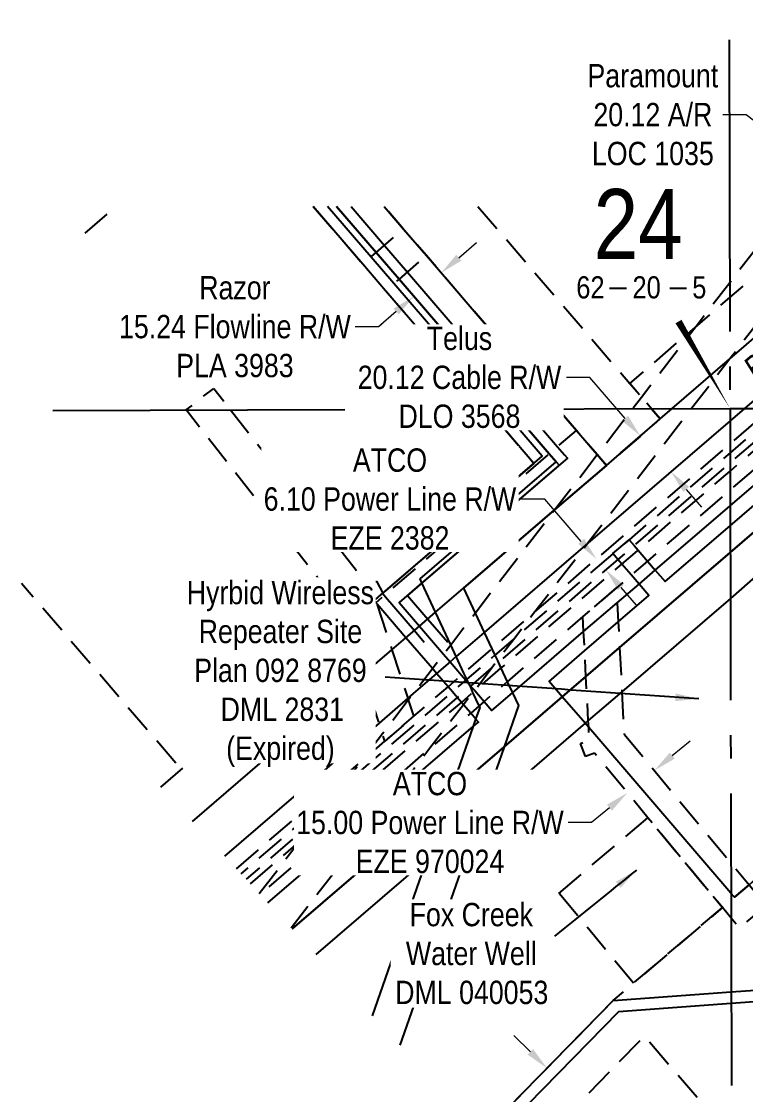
# Model space of a CAD drawing. Extents: x 507923 to 518388, y 6020717 to 6030806.
# Drawn here: x 508538.5 to 508848.6, y 6025256.8 to 6025716.5 of the extents above; entities that cross this region are included whole.
import ezdxf
from ezdxf.enums import TextEntityAlignment as Align

# ---------------------------------------------------------------- set-up
doc = ezdxf.new("R2010")
doc.units = 0
doc.header["$LTSCALE"] = 5
doc.header["$PDSIZE"] = 0.5
for name, pattern in [('foc-ACCESSROAD', [3.75, 2.5, -1.25]), ('foc-FLOWLINE', [3.75, 2.5, -1.25]), ('foc-QUARTERLINE', [33, 25, -3, 2, -3])]:
    doc.linetypes.add(name, pattern=pattern)
doc.layers.get('Defpoints').update_dxf_attribs({"color": 9})
for name, color, linetype in [('10', 1, 'Continuous'), ('9', 3, 'Continuous'), ('AS-TELUS', 224, 'foc-TEL'), ('F-AR', 190, 'foc-ACCESSROAD'), ('F-EZE', 190, 'foc-FLOWLINE'), ('F-RW', 190, 'Continuous'), ('F-WS', 190, 'foc-ACCESSROAD'), ('L-QSEC', 8, 'foc-QUARTERLINE'), ('L-SECLBL', 7, 'Continuous')]:
    doc.layers.add(name, color=color, linetype=linetype)
for name, color, linetype, lineweight in [('F-AR-T', 190, 'Continuous', 9), ('F-EZE-T', 190, 'Continuous', 9), ('F-RW-T', 190, 'Continuous', 9), ('F-WS-T', 190, 'Continuous', 9)]:
    doc.layers.add(name, color=color, linetype=linetype, lineweight=lineweight)
doc.styles.add('80CG', font='ARIALN.TTF', dxfattribs={"height": 10})
doc.styles.add('80L', font='ARIALN.TTF', dxfattribs={"height": 10})
doc.styles.add('foc-LtypeFont', font='ARIALN.TTF', dxfattribs={"height": 7.35})
doc.styles.add('SIMPLEX', font='ARIALN.TTF')
doc.linetypes.add('foc-TEL', pattern='A,2,-1,["T",foc-LtypeFont,S=0.2,R=0,X=-0.425,Y=-0.75],-1.24,8', length=12.24)
doc.dimstyles.new('Compass 5 000', dxfattribs={"dimscale": 5, "dimtxt": 9, "dimasz": 2, "dimexe": 0.2, "dimexo": 0.0625, "dimgap": 0.5, "dimtad": 0, "dimtih": 1, "dimtoh": 1, "dimzin": 0, "dimdsep": 46, "dimtxsty": '80CG', "dimcen": 0.1, "dimse1": 1, "dimse2": 1, "dimclrd": 256, "dimclrt": 256, "dimaunit": 1, "dimadec": 4, "dimazin": 0, "dimtfac": 0.06, "dimtofl": 0, "dimtmove": 0, "dimatfit": 1, "dimfxl": 0.2, "dimtolj": 1, "dimtzin": 0, "dimlwd": -1, "dimarcsym": 0})

# ---------------------------------------------------------------- blocks, each defined once
blk = doc.blocks.new('L-SECLBL')
at = {"layer": '9', "color": 7}
for p, q in [((-5.08, -27.83), (-12.29, -27.83)), ((20.7, -27.83), (13.5, -27.83))]:
    blk.add_line(p, q, dxfattribs=at)
at = {"layer": '10', "color": 2, "style": 'SIMPLEX'}
blk.add_attdef('SEC', text='', height=30, dxfattribs=at).set_placement((0, 0), align=Align.MIDDLE)
at = {"layer": '10', "color": 5, "style": '80L'}
blk.add_attdef('TWP', text='', height=9.5, dxfattribs=at).set_placement((-14.43, -27.37), align=Align.MIDDLE_RIGHT)
blk.add_attdef('RGE', text='', height=9.5, dxfattribs=at).set_placement((3.62, -27.37), align=Align.MIDDLE_CENTER)
blk.add_attdef('MER', text='', height=9.5, dxfattribs=at).set_placement((23.17, -27.37), align=Align.MIDDLE_LEFT)
blk = doc.blocks.new('*D397')
at = {"layer": 'Defpoints', "color": 0, "transparency": 16777216}
for p in [(508884.53, 6025608.59), (508897.67, 6025593.32), (508803.57, 6025538.93)]:
    blk.add_point(p, dxfattribs=at)
at = {"layer": 'F-AR-T', "transparency": 16777216}
for p, q in [((508781.99, 6025564.02), (508771.99, 6025564.02)), ((508797.05, 6025546.51), (508781.99, 6025564.02)), ((508823.23, 6025516.08), (508829.75, 6025508.5))]:
    blk.add_line(p, q, dxfattribs=at)
for points in [[(508798.32, 6025547.6), (508795.79, 6025545.42), (508803.57, 6025538.93)], [(508824.5, 6025517.17), (508821.97, 6025515), (508816.71, 6025523.66)]]:
    blk.add_solid(points, dxfattribs=at)
at = {"layer": 'F-AR-T', "transparency": 16777216, "insert": (508726.08, 6025564.02), "char_height": 10, "attachment_point": 5, "style": '80CG', "bg_fill": 3, "box_fill_scale": 1.1, "bg_fill_color": 256, "bg_fill_true_color": 13158600, "bg_fill_transparency": 0}
blk.add_mtext('\\A1;Telus\\P20.12 Cable R/W\\PDLO 3568', dxfattribs=at)
blk = doc.blocks.new('*D401')
at = {"layer": 'Defpoints', "color": 0, "transparency": 16777216}
for p in [(508754.27, 6025258.58), (508778.02, 6025253.99), (508768.68, 6025244.46)]:
    blk.add_point(p, dxfattribs=at)
at = {"layer": 'F-AR-T', "transparency": 16777216}
for p, q in [((508756.46, 6025275.11), (508749.32, 6025282.11)), ((508785.16, 6025246.99), (508792.31, 6025239.99)), ((508829.08, 6025203.96), (508792.31, 6025239.99)), ((508819.08, 6025203.96), (508829.08, 6025203.96))]:
    blk.add_line(p, q, dxfattribs=at)
for points in [[(508757.63, 6025276.3), (508755.3, 6025273.92), (508763.61, 6025268.11)], [(508786.33, 6025248.18), (508784, 6025245.8), (508778.02, 6025253.99)]]:
    blk.add_solid(points, dxfattribs=at)
at = {"layer": 'F-AR-T', "transparency": 16777216, "insert": (508784.81, 6025203.96), "char_height": 10, "attachment_point": 5, "style": '80CG'}
blk.add_mtext('\\A1;Razor\\P20.00 A/R\\PMSL 962214', dxfattribs=at)
blk = doc.blocks.new('*D402')
at = {"layer": 'Defpoints', "color": 0, "transparency": 16777216}
for p in [(508913.42, 6025697.66), (508929.33, 6025685.41), (508879.24, 6025653.26)]:
    blk.add_point(p, dxfattribs=at)
at = {"layer": 'F-AR-T', "transparency": 16777216}
for p, q in [((508848.96, 6025676.57), (508838.96, 6025676.57)), ((508871.31, 6025659.36), (508848.96, 6025676.57)), ((508903.07, 6025634.91), (508910.99, 6025628.81))]:
    blk.add_line(p, q, dxfattribs=at)
for points in [[(508872.33, 6025660.68), (508870.3, 6025658.04), (508879.24, 6025653.26)], [(508904.09, 6025636.23), (508902.05, 6025633.59), (508895.15, 6025641.01)]]:
    blk.add_solid(points, dxfattribs=at)
at = {"layer": 'F-AR-T', "transparency": 16777216, "insert": (508808.92, 6025676.57), "char_height": 10, "attachment_point": 5, "style": '80CG'}
blk.add_mtext('\\A1;Paramount\\P20.12 A/R\\PLOC 1035', dxfattribs=at)
blk = doc.blocks.new('*D418')
at = {"layer": 'Defpoints', "color": 0, "transparency": 16777216}
for p in [(508796.75, 6025496.57), (508800.72, 6025491.95), (508784.76, 6025486.24)]:
    blk.add_point(p, dxfattribs=at)
at = {"layer": 'F-EZE-T', "transparency": 16777216}
for p, q in [((508762.68, 6025511.88), (508752.68, 6025511.88)), ((508778.23, 6025493.82), (508762.68, 6025511.88)), ((508795.25, 6025474.05), (508801.77, 6025466.47))]:
    blk.add_line(p, q, dxfattribs=at)
for points in [[(508779.49, 6025494.91), (508776.97, 6025492.73), (508784.76, 6025486.24)], [(508796.51, 6025475.14), (508793.99, 6025472.96), (508788.72, 6025481.63)]]:
    blk.add_solid(points, dxfattribs=at)
at = {"layer": 'F-EZE-T', "transparency": 16777216, "insert": (508696.32, 6025511.88), "char_height": 10, "attachment_point": 5, "style": '80CG', "bg_fill": 3, "box_fill_scale": 1.1, "bg_fill_color": 256, "bg_fill_true_color": 13158600, "bg_fill_transparency": 0}
blk.add_mtext('\\A1;ATCO\\P6.10 Power Line R/W\\PEZE 2382', dxfattribs=at)
blk = doc.blocks.new('*D427')
at = {"layer": 'Defpoints', "color": 0, "transparency": 16777216}
for p in [(508809.55, 6025395.64), (508851.56, 6025344.91), (508840, 6025335.34)]:
    blk.add_point(p, dxfattribs=at)
at = {"layer": 'F-EZE-T', "transparency": 16777216}
for p, q in [((508817.25, 6025402.02), (508824.95, 6025408.4)), ((508790.29, 6025379.7), (508782.59, 6025373.32)), ((508782.59, 6025373.32), (508772.59, 6025373.32))]:
    blk.add_line(p, q, dxfattribs=at)
for points in [[(508816.19, 6025403.3), (508818.31, 6025400.74), (508809.55, 6025395.64)], [(508789.23, 6025380.98), (508791.35, 6025378.41), (508797.99, 6025386.07)]]:
    blk.add_solid(points, dxfattribs=at)
at = {"layer": 'F-EZE-T', "transparency": 16777216, "insert": (508713.45, 6025373.32), "char_height": 10, "attachment_point": 5, "style": '80CG', "bg_fill": 3, "box_fill_scale": 1.1, "bg_fill_color": 256, "bg_fill_true_color": 13158600, "bg_fill_transparency": 0}
blk.add_mtext('\\A1;ATCO\\P15.00 Power Line R/W\\PEZE 970024', dxfattribs=at)
blk = doc.blocks.new('*D435')
at = {"layer": 'Defpoints', "color": 0, "transparency": 16777216}
for p in [(508706.55, 6025598.78), (508735.99, 6025588.15), (508724.31, 6025578.11)]:
    blk.add_point(p, dxfattribs=at)
at = {"layer": 'F-RW-T', "transparency": 16777216}
for p, q in [((508725.82, 6025615.34), (508733.4, 6025621.85)), ((508698.97, 6025592.27), (508691.38, 6025585.75)), ((508691.38, 6025585.75), (508681.38, 6025585.75))]:
    blk.add_line(p, q, dxfattribs=at)
for points in [[(508724.73, 6025616.6), (508726.9, 6025614.07), (508718.23, 6025608.82)], [(508697.88, 6025593.53), (508700.05, 6025591), (508706.55, 6025598.78)]]:
    blk.add_solid(points, dxfattribs=at)
at = {"layer": 'F-RW-T', "transparency": 16777216, "insert": (508629.89, 6025585.75), "char_height": 10, "attachment_point": 5, "style": '80CG'}
blk.add_mtext('\\A1;Razor\\P15.24 Flowline R/W\\PPLA 3983', dxfattribs=at)

msp = doc.modelspace()

# ---------------------------------------------------------------- linework, layer by layer
at = {"layer": 'AS-TELUS', "flags": 128}
msp.add_lwpolyline([(508611.732, 6025373.784), (508684.852, 6025436.72), (508697.172, 6025447.324), (508703.174, 6025452.49), (508708.947, 6025457.459), (508715.869, 6025463.416), (508727.873, 6025473.75), (508766.808, 6025507.26), (508789.015, 6025526.374), (508812.102, 6025546.246), (508817.246, 6025550.677), (508841.94, 6025571.961), (508969.257, 6025681.505), (508999.464, 6025707.503), (509000.848, 6025708.695)], dxfattribs=at)
at = {"layer": 'F-AR', "flags": 128}
for points in [[(508598.148, 6025388.439), (508678.181, 6025457.157), (508690.272, 6025467.537), (508764.526, 6025531.301), (508776.188, 6025541.314), (508785.072, 6025530.964), (508789.017, 6025526.371), (508812.105, 6025546.243), (508808.32, 6025550.652), (508804.055, 6025555.618), (508799.084, 6025561.411), (508827.052, 6025585.485), (508841.889, 6025598.256), (508902.119, 6025650.093), (508948.795, 6025690.267), (508970.206, 6025708.695)], [(509047.556, 6025708.67), (509030.675, 6025694.141), (509000.466, 6025668.142), (508864.128, 6025550.805), (508842.017, 6025531.775), (508798.738, 6025494.52), (508791.806, 6025488.553), (508749.794, 6025452.391), (508741.253, 6025445.04), (508729.251, 6025434.709), (508728.813, 6025434.334), (508723.041, 6025429.365), (508675.027, 6025388.038), (508632.471, 6025351.41)], [(508640.312, 6025342.952), (508657.088, 6025364.741), (508665.272, 6025375.37), (508675.027, 6025388.039), (508683.603, 6025399.178), (508693.088, 6025411.496), (508704.17, 6025425.889), (508706.228, 6025428.564), (508714.501, 6025439.306), (508719.246, 6025445.471), (508722.353, 6025449.505), (508732.829, 6025463.11), (508766.809, 6025507.258), (508785.072, 6025530.964), (508800.215, 6025550.629), (508804.055, 6025555.618), (508827.052, 6025585.485), (508841.876, 6025604.739), (508917.913, 6025703.492), (508921.919, 6025708.695)], [(508947.269, 6025708.695), (508936.972, 6025695.33), (508902.128, 6025650.107), (508841.94, 6025571.961), (508825.538, 6025550.7), (508781.071, 6025492.985), (508758.39, 6025463.549), (508749.798, 6025452.398), (508742.338, 6025442.713), (508740.029, 6025439.717), (508732.647, 6025429.859), (508731.853, 6025429.1), (508727.794, 6025423.833), (508713.424, 6025405.185), (508698.422, 6025385.714), (508654.052, 6025328.128)]]:
    msp.add_lwpolyline(points, dxfattribs=at)
at = {"layer": 'F-EZE', "flags": 128}
for points in [[(508630.534, 6025353.5), (508683.603, 6025399.178), (508694.147, 6025408.253), (508706.467, 6025418.857), (508721.185, 6025431.525), (508726.958, 6025436.493), (508728.001, 6025437.391), (508740.003, 6025447.722), (508758.39, 6025463.549), (508842.01, 6025535.525), (508859.749, 6025550.793), (508997.545, 6025669.389), (509027.752, 6025695.388), (509043.187, 6025708.674)], [(509052.505, 6025708.667), (509033.98, 6025692.722), (509003.773, 6025666.723), (508869.105, 6025550.817), (508842.026, 6025527.511), (508800.848, 6025492.065), (508793.915, 6025486.098), (508742.674, 6025441.992), (508740.03, 6025439.716), (508730.839, 6025431.816), (508725.151, 6025426.909), (508665.272, 6025375.371), (508634.673, 6025349.035)], [(508636.523, 6025347.04), (508657.088, 6025364.741), (508726.922, 6025424.847), (508731.854, 6025429.097), (508732.671, 6025429.823), (508743.867, 6025439.432), (508795.686, 6025484.036), (508802.619, 6025490.003), (508842.033, 6025523.93), (508873.285, 6025550.829), (509006.552, 6025665.531), (509036.759, 6025691.53), (509056.661, 6025708.659), (509056.666, 6025708.664)], [(509066.005, 6025708.657), (509061.255, 6025704.569), (509043.002, 6025688.858), (509012.794, 6025662.858), (508882.661, 6025550.854), (508842.048, 6025515.899), (508806.592, 6025485.379), (508799.663, 6025479.414), (508793.295, 6025473.931), (508778.922, 6025461.56), (508746.543, 6025433.692), (508736.668, 6025425.192), (508734.541, 6025423.362), (508730.895, 6025420.223), (508713.424, 6025405.185), (508640.67, 6025342.565)]]:
    msp.add_lwpolyline(points, dxfattribs=at)
for points in [[(508628.021, 6025550.15), (508687.085, 6025474.857), (508690.535, 6025476.699), (508693.263, 6025471.636), (508692.387, 6025470.885), (508689.911, 6025469.563), (508690.116, 6025468.935), (508690.273, 6025467.534), (508690.773, 6025466.925), (508697.172, 6025447.323), (508703.94, 6025426.595), (508704.17, 6025425.89), (508706.466, 6025418.857), (508694.146, 6025408.253), (508693.087, 6025411.497), (508691.621, 6025415.991), (508684.852, 6025436.719), (508678.181, 6025457.157), (508677.791, 6025458.351), (508675.528, 6025465.283), (508608.998, 6025550.098), (508620.794, 6025559.362), (508628.021, 6025550.15)], [(508796.602, 6025411.277), (508842.358, 6025356.022), (508850.11, 6025346.662), (508857.448, 6025337.8), (508845.893, 6025328.231), (508842.404, 6025332.442), (508838.707, 6025336.908), (508806.807, 6025375.43), (508783.896, 6025403.097), (508780.083, 6025401.609), (508777.901, 6025407.199), (508781.714, 6025408.688), (508781.43, 6025414.082), (508781.274, 6025417.039), (508780.28, 6025435.944), (508779.701, 6025446.94), (508779.268, 6025455.156), (508778.924, 6025461.555), (508793.296, 6025473.926), (508793.643, 6025467.503), (508794.075, 6025459.287), (508794.654, 6025448.291), (508795.649, 6025429.386), (508796.602, 6025411.277)]]:
    msp.add_lwpolyline(points, close=True, dxfattribs=at)
at = {"layer": 'F-RW', "flags": 128}
for points in [[(508611.732, 6025373.784), (508684.852, 6025436.72), (508697.172, 6025447.324), (508703.174, 6025452.49), (508708.947, 6025457.459), (508715.869, 6025463.416), (508727.873, 6025473.75), (508766.808, 6025507.26), (508789.015, 6025526.374), (508812.102, 6025546.246), (508817.246, 6025550.677), (508841.94, 6025571.961), (508969.257, 6025681.505), (508999.464, 6025707.503), (509000.848, 6025708.695)], [(509031.685, 6025708.682), (509020.067, 6025698.682), (508989.86, 6025672.684), (508848.194, 6025550.762), (508841.991, 6025545.424), (508781.071, 6025492.985), (508736.705, 6025454.796), (508724.703, 6025444.466), (508722.062, 6025442.193), (508716.289, 6025437.224), (508706.228, 6025428.565), (508703.94, 6025426.595), (508691.621, 6025415.991), (508625.422, 6025359.015)], [(509097.74, 6025708.634), (509077.185, 6025691.001), (509064.155, 6025679.806), (509033.909, 6025653.821), (508914.152, 6025550.937), (508862.641, 6025506.687), (508842.1, 6025489.045), (508794.654, 6025448.291), (508780.28, 6025435.944), (508770.134, 6025427.23), (508745.167, 6025405.786), (508722.127, 6025385.997), (508654.362, 6025327.794)], [(508654.362, 6025327.794), (508722.127, 6025385.997), (508745.167, 6025405.786), (508770.134, 6025427.23), (508780.28, 6025435.944), (508794.654, 6025448.291), (508842.1, 6025489.045), (508862.641, 6025506.687), (508914.152, 6025550.937), (509033.909, 6025653.821), (509064.155, 6025679.806), (509077.185, 6025691.001), (509097.74, 6025708.634)], [(509120.694, 6025708.618), (509113.305, 6025702.236), (509109.707, 6025699.15), (509088.82, 6025681.234), (509079.508, 6025673.233), (509049.262, 6025647.246), (508932.879, 6025547.93), (508872.972, 6025496.488), (508842.138, 6025469.316), (508795.649, 6025429.386), (508781.274, 6025417.039), (508779.903, 6025415.861), (508735.336, 6025377.581), (508712.294, 6025357.789), (508664.561, 6025316.791)], [(508644, 6025338.972), (508698.422, 6025385.714), (508732.117, 6025414.656), (508734.165, 6025416.416), (508733.144, 6025417.604), (508730.895, 6025420.223), (508727.794, 6025423.833), (508726.921, 6025424.848), (508725.15, 6025426.91), (508723.04, 6025429.366), (508721.185, 6025431.525), (508716.289, 6025437.225), (508714.501, 6025439.306), (508703.174, 6025452.489), (508690.773, 6025466.925), (508690.273, 6025467.535), (508689.501, 6025468.407), (508690.116, 6025468.935), (508692.387, 6025470.885), (508693.263, 6025471.636), (508757.984, 6025527.228), (508738.029, 6025550.455), (508694.441, 6025601.196), (508684.665, 6025612.576), (508663.427, 6025637.297)], [(508711.022, 6025450.552), (508706.758, 6025455.515), (508694.357, 6025469.951), (508693.856, 6025470.562), (508693.084, 6025471.433), (508693.7, 6025471.961), (508695.971, 6025473.911), (508696.846, 6025474.662), (508761.567, 6025530.254), (508741.612, 6025553.482), (508698.025, 6025604.222), (508688.248, 6025615.602), (508669.61, 6025637.297)], [(508673.464, 6025637.297), (508690.438, 6025617.54), (508700.212, 6025606.161), (508748.05, 6025550.483), (508764.526, 6025531.301), (508767.449, 6025527.899), (508768.725, 6025526.414), (508710.01, 6025475.982), (508700.241, 6025467.592), (508708.947, 6025457.458), (508719.246, 6025445.471), (508722.062, 6025442.194), (508726.958, 6025436.494), (508728.813, 6025434.335), (508730.153, 6025432.775), (508730.833, 6025431.835), (508732.647, 6025429.859), (508736.668, 6025425.192), (508739.943, 6025421.38), (508748.755, 6025428.948), (508779.268, 6025455.156), (508793.643, 6025467.503), (508802.993, 6025475.534), (508809.931, 6025481.493), (508842.061, 6025509.091), (508890.708, 6025550.875)], [(508688.864, 6025290.573), (508712.294, 6025357.789), (508722.127, 6025385.997), (508732.117, 6025414.656), (508733.144, 6025417.604), (508734.89, 6025422.613), (508734.541, 6025423.362), (508731.853, 6025429.099), (508730.831, 6025431.842), (508730.153, 6025432.775), (508729.251, 6025434.711), (508728.001, 6025437.392), (508724.703, 6025444.466), (508722.352, 6025449.506), (508715.869, 6025463.415), (508710.01, 6025475.982), (508709.186, 6025477.748), (508767.449, 6025527.899), (508764.526, 6025531.301), (508748.05, 6025550.483), (508700.212, 6025606.161), (508690.438, 6025617.54), (508673.464, 6025637.297)], [(508679.647, 6025637.297), (508694.021, 6025620.566), (508703.796, 6025609.188), (508751.633, 6025553.509), (508768.11, 6025534.327), (508771.032, 6025530.925), (508772.308, 6025529.44), (508713.593, 6025479.008), (508703.825, 6025470.618), (508712.531, 6025460.484), (508721.048, 6025450.571)], [(508693.812, 6025637.297), (508702.141, 6025627.592), (508711.911, 6025616.209), (508768.272, 6025550.54), (508776.188, 6025541.315), (508785.072, 6025530.964), (508789.016, 6025526.375), (508766.808, 6025507.26), (508727.873, 6025473.749), (508732.828, 6025463.112), (508736.705, 6025454.796), (508740.003, 6025447.722), (508741.253, 6025445.041), (508742.338, 6025442.713), (508742.674, 6025441.992), (508743.866, 6025439.433), (508746.543, 6025433.692), (508748.755, 6025428.948), (508751.321, 6025423.442), (508745.167, 6025405.786), (508735.336, 6025377.581), (508700.594, 6025277.917)], [(508721.698, 6025225.28), (508791.993, 6025297.155), (508842.465, 6025300.776), (508885.715, 6025303.892), (508886.071, 6025298.904), (508842.475, 6025295.766), (508794.247, 6025292.306), (508723.147, 6025219.597)]]:
    msp.add_lwpolyline(points, dxfattribs=at)
at = {"layer": 'F-WS', "flags": 128}
for points in [[(508663.427, 6025637.297), (508684.665, 6025612.576), (508690.438, 6025617.54), (508702.141, 6025627.592), (508711.911, 6025616.209), (508700.212, 6025606.161), (508694.441, 6025601.196), (508738.029, 6025550.455), (508757.984, 6025527.228), (508693.263, 6025471.636), (508692.387, 6025470.885), (508690.116, 6025468.935), (508689.501, 6025468.407), (508677.791, 6025458.351), (508606.213, 6025396.908), (508538.461, 6025475.799)], [(508565.726, 6025625.814), (508579.099, 6025637.297)], [(508733.957, 6025637.297), (508799.084, 6025561.411), (508804.055, 6025555.618), (508808.32, 6025550.652), (508812.102, 6025546.249), (508789.016, 6025526.375), (508785.072, 6025530.964), (508776.188, 6025541.315), (508768.272, 6025550.54), (508711.911, 6025616.209), (508702.141, 6025627.592), (508693.812, 6025637.297)], [(508721.698, 6025225.28), (508791.993, 6025297.155), (508800.617, 6025304.495), (508838.707, 6025336.908), (508842.389, 6025340.042), (508843.919, 6025341.344), (508850.11, 6025346.662), (508877.718, 6025371.515), (508898.846, 6025369.912), (508936.012, 6025326.641), (508954.222, 6025305.423), (508952.615, 6025284.281), (508918.666, 6025253.915), (508876.803, 6025219.163), (508871.56, 6025219.561), (508857.291, 6025221.127), (508842.586, 6025238.293), (508805.296, 6025281.826), (508727.52, 6025202.449)]]:
    msp.add_lwpolyline(points, dxfattribs=at)
at = {"layer": 'F-WS', "linetype": 'ByBlock', "flags": 128}
msp.add_lwpolyline([(508850.11, 6025346.662), (508843.919, 6025341.344), (508842.383, 6025343.131), (508781.43, 6025414.082), (508779.903, 6025415.861), (508770.134, 6025427.23), (508764.453, 6025433.843), (508779.701, 6025446.94), (508794.075, 6025459.287), (508807.238, 6025470.592), (508802.993, 6025475.534), (508799.664, 6025479.411), (508795.686, 6025484.036), (508793.915, 6025486.098), (508791.805, 6025488.554), (508798.738, 6025494.521), (508800.848, 6025492.065), (508802.618, 6025490.004), (508806.592, 6025485.379), (508809.931, 6025481.493), (508814.176, 6025476.552), (508842.078, 6025500.516), (508857.498, 6025513.672)], dxfattribs=at)
at = {"layer": 'F-WS', "flags": 128}
msp.add_lwpolyline([(508768.717, 6025343.017), (508806.807, 6025375.43), (508838.707, 6025336.908), (508800.617, 6025304.495), (508768.717, 6025343.017)], close=True, dxfattribs=at)
at = {"layer": 'L-QSEC'}
for p, q in [((508841.675, 6025708.695), (508841.981, 6025550.732)), ((508551.935, 6025549.937), (508848.178, 6025550.749)), ((508841.981, 6025550.732), (509643.668, 6025552.93)), ((508841.981, 6025550.732), (508843.539, 6024746.568))]:
    msp.add_line(p, q, dxfattribs=at)
at = {"layer": 'L-SECLBL', "flags": 128}
msp.add_lwpolyline([(508841.981, 6025550.739, 0, 2.998, 0), (508819.91, 6025587.969, 2.998, 2.998, 0)], format="xyseb", dxfattribs=at)

# ---------------------------------------------------------------- block references
at = {"layer": 'L-SECLBL', "xscale": 0.9994667800000024, "yscale": 0.9994667800000024, "zscale": 0.9994667800000024}
msp.add_blockref('L-SECLBL', (508802.645, 6025629.986), dxfattribs=at).add_auto_attribs({'SEC': '24', 'TWP': '62', 'RGE': '20', 'MER': '5'})

# ---------------------------------------------------------------- texts
at = {"layer": 'AS-TELUS', "insert": (508846.647, 6025570.049), "char_height": 10, "attachment_point": 1, "rotation": 40.70879, "style": '80L'}
msp.add_mtext_dynamic_manual_height_columns('{\\fArial Narrow|b0|i1|c0|p34;Buried Telus Cable}', width=97.0236, gutter_width=50, heights=[0], dxfattribs=at)

# ---------------------------------------------------------------- dimensions: what is measured, and where the dimension line sits
at = {"layer": 'F-AR-T'}
dim = msp.add_linear_dim(base=(508879.238, 6025653.262), p1=(508929.331, 6025685.412), p2=(508913.423, 6025697.661), angle=142.40473, text='Paramount\\P20.12 A/R\\PLOC 1035', dimstyle='Compass 5 000', dxfattribs=at)
dim.commit()
dim.dimension.update_dxf_attribs({"geometry": '*D402', "text_midpoint": (508808.919, 6025676.573), "dimtype": 161})
dim = msp.add_linear_dim(base=(508778.022, 6025253.991), p1=(508754.268, 6025258.583), p2=(508768.682, 6025244.459), angle=315.58358, text='Razor\\P20.00 A/R\\PMSL 962214', dimstyle='Compass 5 000', override={"dimtmove": 1}, dxfattribs=at)
dim.commit()
dim.dimension.update_dxf_attribs({"geometry": '*D401', "text_midpoint": (508813.89, 6025203.957), "dimtype": 161})

# ---------------------------------------------------------------- next in the draw order: dimensions: what is measured, and where the dimension line sits
dim = msp.add_linear_dim(base=(508803.575, 6025538.929), p1=(508897.67, 6025593.321), p2=(508884.534, 6025608.587), angle=130.70879, text='Telus\\P20.12 Cable R/W\\PDLO 3568', dimstyle='Compass 5 000', override={"dimtfill": 1}, dxfattribs=at)
dim.commit()
dim.dimension.update_dxf_attribs({"geometry": '*D397', "text_midpoint": (508726.082, 6025564.021), "dimtype": 161})
at = {"layer": 'F-EZE-T'}
dim = msp.add_linear_dim(base=(508809.549, 6025395.643), p1=(508840.004, 6025335.341), p2=(508851.56, 6025344.911), angle=39.62795, text='ATCO\\P15.00 Power Line R/W\\PEZE 970024', dimstyle='Compass 5 000', override={"dimtfill": 1}, dxfattribs=at)
dim.commit()
dim.dimension.update_dxf_attribs({"geometry": '*D427', "text_midpoint": (508713.448, 6025373.317), "dimtype": 161})

# ---------------------------------------------------------------- next in the draw order: dimensions: what is measured, and where the dimension line sits
dim = msp.add_linear_dim(base=(508784.755, 6025486.243), p1=(508800.717, 6025491.953), p2=(508796.748, 6025496.565), angle=130.72053, text='ATCO\\P6.10 Power Line R/W\\PEZE 2382', dimstyle='Compass 5 000', override={"dimtfill": 1}, dxfattribs=at)
dim.commit()
dim.dimension.update_dxf_attribs({"geometry": '*D418', "text_midpoint": (508696.32, 6025511.884), "dimtype": 161})

# ---------------------------------------------------------------- next in the draw order: leaders
at = {"layer": 'F-EZE-T', "path_type": 1}
msp.add_leader([(508828.581, 6025426.328), (508694.188, 6025435.689)], dimstyle='Compass 5 000', override={"dimgap": 0.5, "dimtad": 0}, dxfattribs=at)
at = {"layer": 'F-WS-T', "path_type": 1}
msp.add_leader([(508801.897, 6025352.964), (508766.783, 6025324.665)], dimstyle='Compass 5 000', override={"dimgap": 0.5, "dimtad": 0}, dxfattribs=at)

# ---------------------------------------------------------------- next in the draw order: texts
at = {"layer": 'F-WS-T', "char_height": 10, "attachment_point": 1, "style": '80L', "bg_fill": 3, "box_fill_scale": 1.15, "bg_fill_color": 256, "bg_fill_true_color": 256, "bg_fill_transparency": 0}
for s, width, insert in [('\\pi0.48997;Hyrbid Wireless\\P\\pi5.59229;Repeater Site\\P\\pi3.67892;Plan 092 8769\\P\\pi14.99202;DML 2831\\P\\pi17.38629;(Expired)', 79.85443, (508608.778, 6025476.893)), ('\\pi6.67379;Fox Creek\\P\\pi5.08102;Water Well\\P\\pi0.49712;DML 040053', 65.18251, (508698.059, 6025338.931))]:
    msp.add_mtext_dynamic_manual_height_columns(s, width=width, gutter_width=50, heights=[0], dxfattribs=dict(at, insert=insert))

# ---------------------------------------------------------------- next in the draw order: dimensions: what is measured, and where the dimension line sits
at = {"layer": 'F-RW-T'}
dim = msp.add_linear_dim(base=(508706.552, 6025598.783), p1=(508735.992, 6025588.151), p2=(508724.31, 6025578.114), angle=220.66844, text='Razor\\P15.24 Flowline R/W\\PPLA 3983', dimstyle='Compass 5 000', dxfattribs=at)
dim.commit()
dim.dimension.update_dxf_attribs({"geometry": '*D435', "text_midpoint": (508629.888, 6025585.749), "dimtype": 161})

doc.saveas('drawing.dxf')
